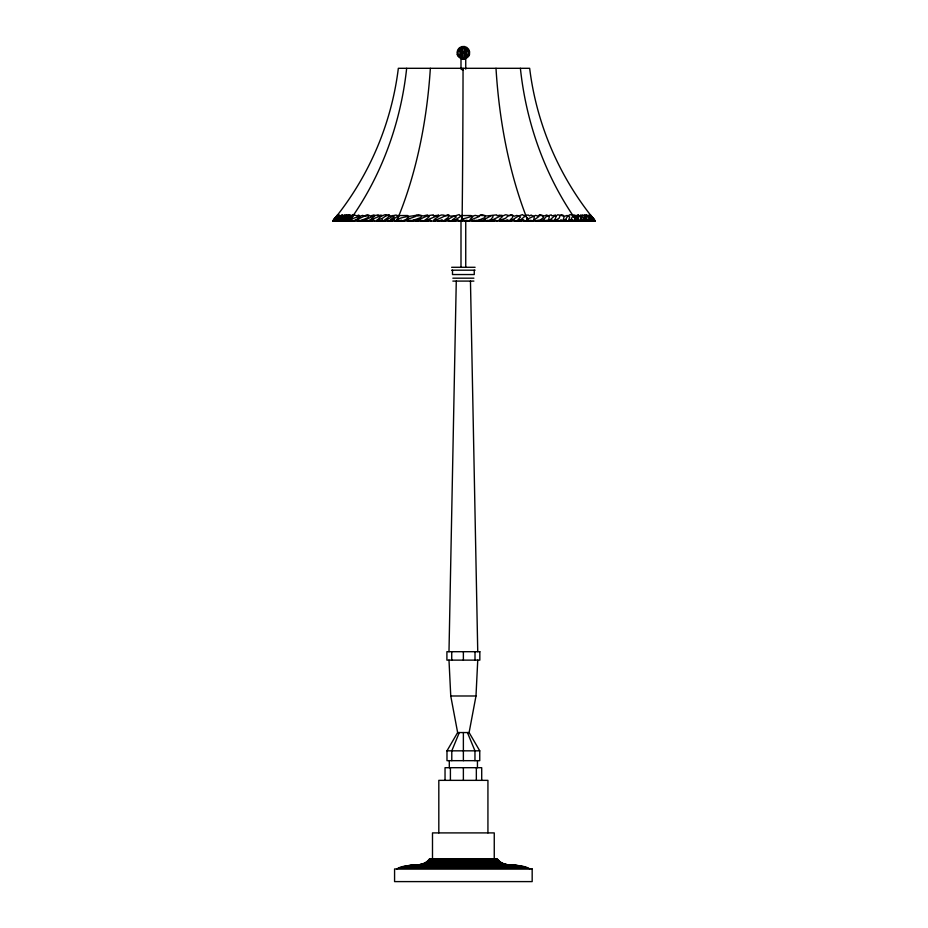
<?xml version="1.0" encoding="UTF-8"?>
<svg xmlns="http://www.w3.org/2000/svg" width="928" height="928" viewBox="0 0 928 928"><rect width="100%" height="100%" fill="white"/><g stroke="black" fill="none" stroke-linecap="round" stroke-linejoin="round"><path stroke-width="1.39" d="M339.323 221.05L339.335 219.878M448.99 651.7L456.274 281.091M344.126 221.05L344.16 220.006M578.643 221.05L577.97 215.377L580.244 215.969L580.708 214.936L582.169 221.05L580.882 219.994L580.151 216.433L577.935 214.693L578.016 216.073L576.636 215.389L575.58 219.008L574.908 218.289L575.65 221.05M348.94 221.05L351.213 218.289L351.19 219.008L362.581 215.389L364.484 216.073L367.592 214.693L370.423 215.969L374.1 214.936L373.856 215.748L363.103 221.05L362.361 219.994L357.988 221.05L357.756 220.261L355.772 220.191L354.09 221.05M555.814 221.05L554.956 219.495L556.104 216.642L555.28 215.273L551.835 215.795L551.162 214.867L546.43 216.468L542.196 221.05L540.282 219.994L536.929 221.05L533.716 220.191L532.916 221.05M448.99 660.133L450.753 695.988L457.632 732.552L446.983 750.833L446.983 760.67L479.753 760.67L479.753 750.833L469.104 732.552L475.994 695.988L477.746 660.133M540.63 221.05L540.653 220.47M366.838 221.05L366.664 220.168L364.298 221.05M390.723 221.05L390.792 220.214L388.67 221.05M582.633 221.05L582.726 220.168L583.631 221.05M345.831 221.05L345.947 219.994M342.629 221.05L342.722 220.238M379.158 221.05L379.123 220.04L376.327 221.05M547.485 215.748L546.859 214.936L544.202 215.969L539.899 214.693L538.194 216.073L535.502 215.389L527.707 219.008L526.953 218.289L526.489 221.05M401.511 221.05L401.604 220.412M348.789 221.05L348.963 219.832L347.536 221.05M344.938 221.05L351.132 215.458L349.705 216.189L349.96 214.762L348.406 215.702L348.568 214.762L345.622 215.795L346.248 214.867L337.525 221.05L337.711 220.203M334.173 221.05L334.312 220.249L333.349 221.05L334.846 218.289L334.44 219.008L342.56 214.693L341.156 217.57L337.838 219.994L334.358 221.05M362.361 219.994L368.056 217.57L368.868 215.632L366.166 216.004L366.038 215.377L355.772 220.191L359.774 216.932L358.73 215.052C355.146 217.129 356.572 214.066 353.104 215.528L349.322 221.05L349.508 220.191M350.482 221.05L350.645 220.249L349.566 221.05M557.415 221.05L557.647 220.04M344.706 221.05L344.984 219.878L343.36 221.05M334.683 221.05L334.973 219.832M351.213 218.289L351.213 221.05L352.721 220.249L353.58 221.05M460.578 221.05L462.132 218.289L462.77 219.008L475.217 215.389L478.5 216.073L481.528 214.693L486.666 215.969L496.654 214.867L497.072 215.795L499.821 215.145L502.779 215.922L505.563 214.762C507.952 214.751 508.242 216.665 511.038 214.762L514.437 216.189L516.85 215.4L518.358 216.108L510.632 221.05L508.776 220.458M568.516 221.05L569.792 220.214L570.639 221.05M337.525 221.05L337.838 219.994M570.244 220.261L570.012 221.05L568.493 220.47M341.516 221.05L341.852 220.064L340.39 221.05M490.112 221.05L490.367 220.377M374.947 215.54L370.353 220.04L367.442 221.05M577.216 219.959L576.787 221.05L575.279 220.249L574.42 221.05M459.314 732.552L451.785 750.833L451.785 760.67M468.849 55.877L469.475 54.358A6.322 6.322 0 0 0 461.738 46.62A6.322 6.322 0 0 0 458.896 57.188A6.322 6.322 0 0 0 469.475 54.358M335.82 221.05L336.168 220.226M468.721 221.05L470.264 220.191L474.162 221.05L474.498 220.214M507.117 221.05L507.407 220.412M340.147 221.05L344.682 215.54M352.35 221.05L352.675 220.412M340.657 221.05L341.11 220.156M346.051 221.05L346.701 219.901L345.738 219.866L349.972 215.273L342.165 221.05M338.836 221.05L339.254 220.168L337.943 221.05M553.517 221.05L554.086 220.064M347.223 221.05L347.71 220.214L346.504 221.05M343.163 221.05L343.302 219.495L347.281 215.273L339.045 221.05M499.67 221.05L500.204 220.156L505.632 218.231L508.312 215.632L512.674 215.273L512.546 217.662L510.133 219.866L514.077 219.901L515.04 221.05M478.767 221.05L479.126 220.47M334.846 218.289L333.106 221.05M344.184 215.748L344.717 214.936L342.861 215.969L341.342 216.004L341.643 215.377L335.414 220.191L338.592 216.932L339.254 215.052L337.015 215.528L332.676 221.05L595.324 221.05A297.505 297.47 -90 0 1 529.656 68.301L398.344 68.301A297.505 297.47 -90 0 1 332.676 221.05M396.859 868.956C406.905 862.448 422.194 869.095 429.687 858.69L497.06 858.69C504.554 869.095 519.842 862.448 529.876 868.956M564.897 221.05L565.639 219.994M463.13 69.844C464.116 67.222 460.033 69.6 462.77 70.052M571.52 221.05L572.448 219.832L575.198 221.05M424.386 221.05L424.908 220.377M403.274 221.05L405.13 220.191L407.902 220.261L408.656 221.05L414.12 219.994L415.721 221.05L427.669 215.748L427.564 214.936L423.064 215.969L418.458 214.693C412.148 216.584 405.153 216.073 398.158 219.008L397.799 218.289L395.595 221.05L397.358 220.249L398.042 221.05M408.285 221.05L408.981 220.214M441.531 221.05L442.064 220.412M501.944 221.05L502.814 220.04M339.544 221.05L340.147 220.377M516.85 221.05L519.019 220.214L519.715 221.05M335.02 221.05L335.774 220.214M344.369 221.05L344.949 220.412M369.274 221.05L369.924 220.377M520.098 220.261L519.344 221.05L517.557 220.47M336.33 221.05L336.887 220.47M563.922 221.05L566.01 219.901L567.182 221.05M433.979 221.05L447.714 214.762L450.532 216.189L454.627 215.69L444.848 221.05M357.361 221.05L358.208 220.214M381.953 221.05L382.603 220.412M412.96 221.05L413.552 220.47M342.896 221.05L343.94 220.04M581.38 215.748L582.308 214.867L584.744 215.922L584.744 214.762L586.02 215.702L586.287 214.762L588.201 216.189C589.326 213.869 590.324 219.576 590.428 221.05L590.162 219.994M348.661 220.261L347.78 220.47M550.606 221.05L552.264 220.064L553.912 221.05M360.818 221.05L361.479 220.47M451.02 221.05L452.075 220.226L453.502 220.214L453.862 221.05L454.917 220.261M546.673 221.05L548.042 220.006L549.643 220.261L555.28 215.273L556.104 215.922L557.705 214.762L564.827 216.189L567.078 215.458L569.664 216.955L568.864 219.611L570.685 220.122L573.052 215.528L573.724 215.029L574.571 215.934L574.815 215.052L576.984 216.932L578.492 220.191L580.162 221.05L580.882 219.994M559.317 221.05L560.906 219.878L563.25 221.05M392.161 220.261L391.071 221.05L390.131 220.47M338.616 214.577L337.015 215.528M520.91 221.05L522.8 219.832L525.874 221.05M543.425 221.05L544.898 220.168L546.047 221.05M391.593 221.05L393.774 219.832L395.154 221.05L394.284 220.191M540.282 219.994L543.518 217.57L542.23 215.632L539.052 215.377L538.89 216.549L533.716 220.191L534.284 216.932L531.176 215.052L529.343 215.934L528.368 215.029L523.636 215.574L522.522 214.577L518.358 216.108L520.573 216.955L518.079 219.611L520.272 220.122L525.898 215.528L528.009 221.05A297.505 145 90 0 1 496.004 68.301M455.056 221.05L457.411 219.832L459.975 221.05L461.924 220.249M384.204 221.05C388.229 219.936 394.922 213.115 397.265 215.574L407.647 215.528L408.877 216.932L405.13 220.191L415.408 216.549L416.684 215.377L417.206 216.004L420.732 215.632L421.451 216.433L420.674 217.57L414.12 219.994M492.64 221.05L495.39 220.064L497.106 221.05M525.434 221.05L527.046 220.249L528.693 221.05M371.27 221.05L373.914 220.064L374.483 221.05M352.802 221.05L354.635 220.238M487.316 221.05L489.729 220.006L491.747 220.261L502.013 215.273L502.396 216.642L499.334 219.495L502.616 220.04L503.614 221.05M504.414 221.05L507.175 219.878L509.727 221.05M379.738 221.05L382.51 219.878L383.554 221.05M426.996 221.05L430.116 220.064L431.427 221.05M491.225 215.748L481.272 221.05L479.242 219.994L474.162 221.05M402.126 221.05L404.167 220.238M421.718 221.05L426.416 220.261L438.561 215.273L439.06 215.922C443.364 213.243 444.593 217.059 449.14 215.273L448.073 217.662L444.825 219.866L448.723 219.901L449.233 221.05M438.677 221.05L441.879 219.878L443.955 221.05M482.943 221.05L485.39 220.168L486.469 221.05M479.242 219.994L484.892 217.57L485.228 216.433L484.184 215.632L480.008 215.377L479.173 216.549L470.264 220.191L470.252 219.17L472.746 216.932L470.96 215.528L459.905 215.574L459.186 214.577L454.453 216.108L456.321 216.955L452.806 219.611L454.79 220.122L462.156 215.528L462.098 221.05A297.505 4.304 90 0 0 463.049 68.301M373.856 215.748L378.346 214.867L378.021 215.795L380.434 215.145L382.034 215.922L384.818 214.762L386.257 214.878L385.793 215.702L388.751 214.762L390.236 216.189L393.194 215.458L394.122 216.955L390.526 219.611L391.767 220.122L398.912 215.528L396.697 221.05A297.505 152.47 -90 0 0 430.348 68.301M427.669 215.748L433.399 214.867L433.457 215.795L438.561 215.273L438.41 216.642L434.258 219.495L437.297 220.04L437.888 221.05M592.18 221.05L591.832 220.226L592.98 221.05M451.634 267.287L475.101 267.287M451.634 270.187L475.101 270.187M452.852 278.18L473.883 278.18M452.852 281.091L473.883 281.091M450.753 695.988L475.994 695.988M457.632 732.552L469.104 732.552M446.983 750.833L479.753 750.833M429.165 859.456L497.582 859.456M428.585 860.186L498.15 860.186M427.959 860.859L498.788 860.859M427.274 861.497L499.473 861.497M426.544 862.066L500.204 862.066M425.766 862.588L500.969 862.588M424.954 863.04L501.781 863.04M424.119 863.423L502.628 863.423M423.249 863.748L503.498 863.748M422.356 864.014L504.391 864.014M421.44 864.2L505.296 864.2M420.523 864.316L506.224 864.316M412.38 865.024L514.367 865.024M411.046 865.163L515.69 865.163M409.724 865.337L517.024 865.337M408.39 865.534L518.346 865.534M407.079 865.778L519.668 865.778M405.768 866.056L520.979 866.056M404.469 866.369L522.278 866.369M403.17 866.717L523.578 866.717M401.882 867.1L524.854 867.1M400.606 867.506L526.13 867.506M399.353 867.958L527.394 867.958M398.1 868.446L528.647 868.446M487.188 220.272L489.323 221.05M452.272 220.47L453.838 221.05M504.414 220.354L506.282 221.05M468.014 221.05L466.076 220.249L464.731 221.05L462.132 218.289M499.067 220.238L501.004 221.05M546.418 220.272L548.262 221.05M421.741 220.272L423.586 221.05M481.261 220.203L483.152 221.05M522.87 220.191L524.726 221.05M555.002 220.238L556.73 221.05M402.566 221.05L400.954 220.249L399.307 221.05L397.799 218.289M433.724 220.238L435.36 221.05M542.103 220.203L543.796 221.05M572.228 220.191L573.91 221.05M415.802 220.203L417.368 221.05L420.152 220.168L420.883 221.05M457.736 220.191L459.279 221.05M592.192 218.219L593.56 219.008L593.154 218.289L594.894 221.05M591.426 220.47L592.273 221.05L591.925 220.261M594.72 221.05L593.027 219.832L593.317 221.05M578.434 221.05L574.908 218.289M549.898 221.05L548.576 220.04L549.272 216.792L548.378 215.54M538.24 220.226L539.33 221.05M590.173 221.05L588.665 219.878L588.677 221.05M586.566 220.238L587.61 221.05M475.925 220.226L476.98 221.05M491.689 221.05L490.425 220.04L493.093 216.792L492.548 215.54M582.007 220.203L583.062 221.05M592.586 220.191L593.642 221.05M586.624 221.05L585.475 220.064L585.371 221.05M550.687 220.156L551.673 221.05M376.501 220.238L377.394 221.05M585.104 221.05L581.601 215.54M580.661 220.226L581.496 221.05M493.151 220.156L494.021 221.05M363.254 220.203L364.078 221.05M591.67 221.05L589.489 219.866L587.088 215.273L586.102 215.632L587.343 221.05M558.726 221.05L557.6 220.04L555.849 220.156L559.108 218.231L560.083 215.632L561.765 214.762L563.168 215.273L564.004 217.662L563.087 219.866L565.256 219.924L567.704 216.108L570.175 214.577L573.052 215.528L576.775 221.05A297.505 255.467 90 0 1 520.388 68.301M585 220.156L585.835 221.05M410.42 220.226L411.15 221.05M588.456 221.05L586.194 219.495L584.095 215.273L584.582 220.261L583.84 220.006L583.874 221.05M426.056 221.05L425.186 220.04L429.119 216.792L429.061 215.54M526.953 218.289L529.958 221.05L530.642 220.249L532.394 221.05L532.034 220.412M595.324 221.05L590.985 215.528L589.674 215.029L590.22 215.795M578.585 220.412L579.06 221.05M593.154 218.289L594.651 221.05L593.688 220.249L593.827 221.05M584.443 220.377L584.837 221.05M427.796 220.156L428.33 221.05M580.29 220.214L580.777 221.05M588.804 220.412L589.164 221.05M581.647 220.47L581.949 221.05M587.378 220.04L587.853 221.05M457.26 54.358L457.898 55.877M467.422 732.552L474.962 750.833L474.962 760.67M586.148 220.064L586.484 221.05M359.264 220.226L359.484 221.05M467.26 220.412L467.422 221.05M583.016 219.878L583.294 221.05M370.585 221.05L370.353 220.04L381.93 215.273L377.313 220.156L382.522 218.231L386.199 215.632L389.586 215.273L387.869 217.662L384.656 219.866L387.463 219.901L387.37 221.05M579.037 219.832L579.211 221.05M548.761 220.377L548.842 221.05M345.274 220.168L345.367 221.05M537.208 220.214L537.277 221.05M561.115 220.412L561.162 221.05M372.151 220.156L372.186 221.05M470.461 281.091L477.746 651.7M494.253 858.69L494.253 832.903L432.494 832.903L432.494 858.69M487.931 832.903L487.931 780.355L438.816 780.355L438.816 832.903M481.713 780.355L481.713 767.7L445.034 767.7L445.034 780.355M477.444 760.67L477.444 767.7M476.342 767.7L476.342 780.355M475.008 651.7L475.008 660.133M474.254 270.187L474.254 274.549L452.493 274.549L452.493 270.187M465.74 69.159L465.74 59.044L460.996 59.044L460.996 69.159M465.74 221.003L465.74 267.287M463.374 651.7L463.374 660.133M463.374 732.552L463.374 760.67M463.374 767.7L463.374 780.355M460.996 221.003L460.996 267.287M451.727 651.7L451.727 660.133M450.405 767.7L450.405 780.355M449.303 760.67L449.303 767.7M406.661 68.301A297.505 259.77 90 0 1 349.322 221.05M398.738 68.892L398.738 68.892M529.053 68.892L529.053 68.892M457.956 51.574L458.304 54.833L462.585 54.833L462.585 54.044L459.917 54.044L459.917 51.4L462.585 51.4L462.585 50.611L458.304 50.611L457.956 51.574M468.895 52.42L468.443 54.833L464.162 54.833L464.162 54.044L467.028 54.044L467.028 51.4L464.162 51.4L464.162 50.611L468.443 50.611L468.895 52.42M589.384 214.577L589.257 216.108L592.505 220.122L590.985 215.528L589.384 214.577M350.761 216.108L348.104 220.122L353.104 215.528L352.501 215.574L353 214.577L350.761 216.108M459.256 49.022L458.838 49.636L462.585 49.636L462.585 48.848L460.706 48.848L460.706 47.92L459.256 49.022M467.956 55.726L466.239 57.432L466.239 56.515L464.162 56.515L464.162 55.726L467.956 55.726M461.657 47.467L461.494 48.059C466.981 48.998 465.496 46.481 461.657 47.467M465.438 57.803L462.225 58.128L461.494 57.304L465.438 57.803M466.239 48.824L464.162 48.848L464.162 49.636L467.944 49.636L466.239 48.036L466.239 48.824M466.239 52.188L460.706 52.188L460.706 53.256L466.239 53.256L466.239 52.188M462.585 55.726L458.734 55.726L460.706 57.536L460.706 56.515L462.585 56.515L462.585 55.726M479.834 651.7L446.902 651.7L446.902 660.133L479.834 660.133L479.834 651.7M532.173 868.956L394.574 868.956L394.574 881.6L532.173 881.6L532.173 868.956"/></g></svg>
